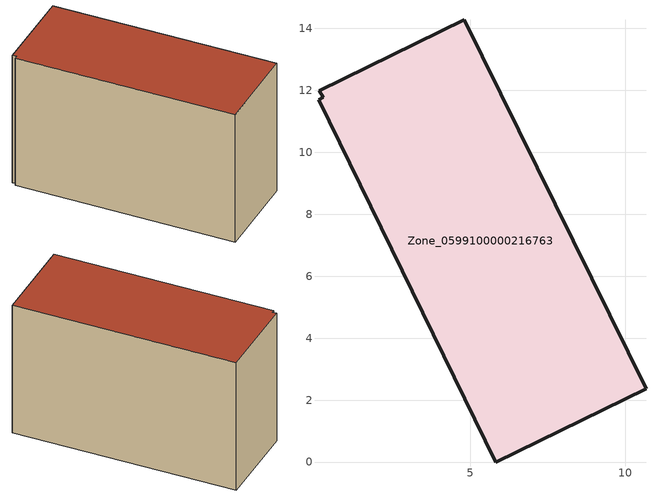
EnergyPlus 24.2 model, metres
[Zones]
Zone_0599100000216763
 floor ground (C_G): 0.14,11.98 4.82,14.27 10.67,2.36 5.83,0 0.11,11.69 0.26,11.77 z0
 wall outside (C_F): 10.67,2.36 4.82,14.27 0.14,11.98 0.26,11.77 0.11,11.69 5.83,0 10.67,2.36 z0:8.3
 roof outside (C_R): 4.82,14.27 0.14,11.98 0.26,11.77 0.11,11.69 5.83,0 10.67,2.36 z8.3
[BUILDING]
Pand.0599100000216763: North Axis=0; Terrain=City; Loads Convergence Tolerance Value=0.04; Temperature Convergence Tolerance Value=0.4; Solar Distribution=FullExterior; Maximum Number of Warmup Days=25; Minimum Number of Warmup Days=1
[Site:Location]
Rotterdam.The.Hague.AP_ZH_NLD Design_Conditions: Latitude=51.96; Longitude=4.45; Time Zone=1; Elevation=-4.5
[SITE:GROUNDTEMPERATURE:BUILDINGSURFACE]
18, 18, 18, 18, 18, 18, 18, 18, 18, 18, 18, 18
[MATERIAL] Thermal Absorptance=0.9; Solar Absorptance=0.7; Visible Absorptance=0.7
Name | Roughness | Thickness | Conductivity | Density | Specific Heat
G.TI.1965-1974 | MediumSmooth | 0.15 | 0.882353 | 540 | 1210
F.TI.1965-1974 | Rough | 0.3 | 0.697674 | 1920 | 840
R.TI.1965-1974 | MediumRough | 0.2 | 0.232558 | 1500 | 1000
[CONSTRUCTION]
C_G: G.TI.1965-1974
C_F: F.TI.1965-1974
C_R: R.TI.1965-1974
[ZONE]
Zone_0599100000216763: Type=1; Multiplier=1; Ceiling Height=Autocalculate; Volume=Autocalculate; Floor Area=autocalculate; Part of Total Floor Area=Yes
[ZONEINFILTRATION:DESIGNFLOWRATE]
Infil_Zone_0599100000216763: Zone or ZoneList or Space or SpaceList=Zone_0599100000216763; Schedule=AlwaysOn; Design Flow Rate Calculation Method=Flow/Area; Flow Rate per Floor Area=0.003; Constant Term Coefficient=1; Temperature Term Coefficient=0; Velocity Term Coefficient=0; Velocity Squared Term Coefficient=0
[HVACTEMPLATE:ZONE:IDEALLOADSAIRSYSTEM]
Zone_0599100000216763: Maximum Heating Supply Air Temperature=50; Minimum Cooling Supply Air Temperature=13; Maximum Heating Supply Air Humidity Ratio=0.0156; Minimum Cooling Supply Air Humidity Ratio=0.0077; Heating Limit=NoLimit; Cooling Limit=NoLimit; Dehumidification Control Type=ConstantSensibleHeatRatio; Cooling Sensible Heat Ratio=0.7; Dehumidification Setpoint=60; Humidification Control Type=None; Humidification Setpoint=30; Outdoor Air Method=None; Outdoor Air Flow Rate per Person=0.00944; Outdoor Air Flow Rate per Zone Floor Area=0; Outdoor Air Flow Rate per Zone=0; Demand Controlled Ventilation Type=None; Outdoor Air Economizer Type=NoEconomizer; Heat Recovery Type=None; Sensible Heat Recovery Effectiveness=0.7; Latent Heat Recovery Effectiveness=0.65
[ZONECONTROL:THERMOSTAT]
ThermostatControl_Zone_0599100000216763: Zone or ZoneList=Zone_0599100000216763; Control Type Schedule=DualSetpointControlType; Control 1=Thermostat_Zone_0599100000216763; Temperature Difference Between Cutout And Setpoint=0
[THERMOSTATSETPOINT:DUALSETPOINT]
Thermostat_Zone_0599100000216763: Heating Setpoint Temperature Schedule=HeatingSetpoint_Zone_0599100000216763; Cooling Setpoint Temperature Schedule=CoolingSetpoint_Zone_0599100000216763
[SCHEDULE:COMPACT]
HeatingSetpoint_Zone_0599100000216763: Through: 12/31, For: AllDays, Until: 24:00, 21
CoolingSetpoint_Zone_0599100000216763: Through: 12/31, For: AllDays, Until: 24:00, 24
DualSetpointControlType: Through: 12/31, For: AllDays, Until: 24:00, 4
AlwaysOn: Through: 12/31, For: AllDays, Until: 24:00, 1
